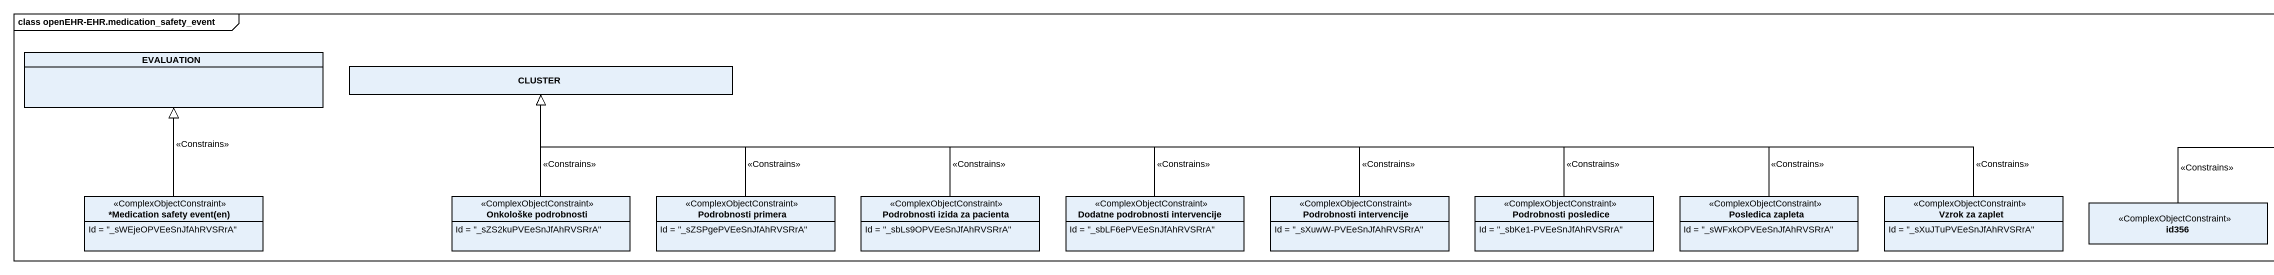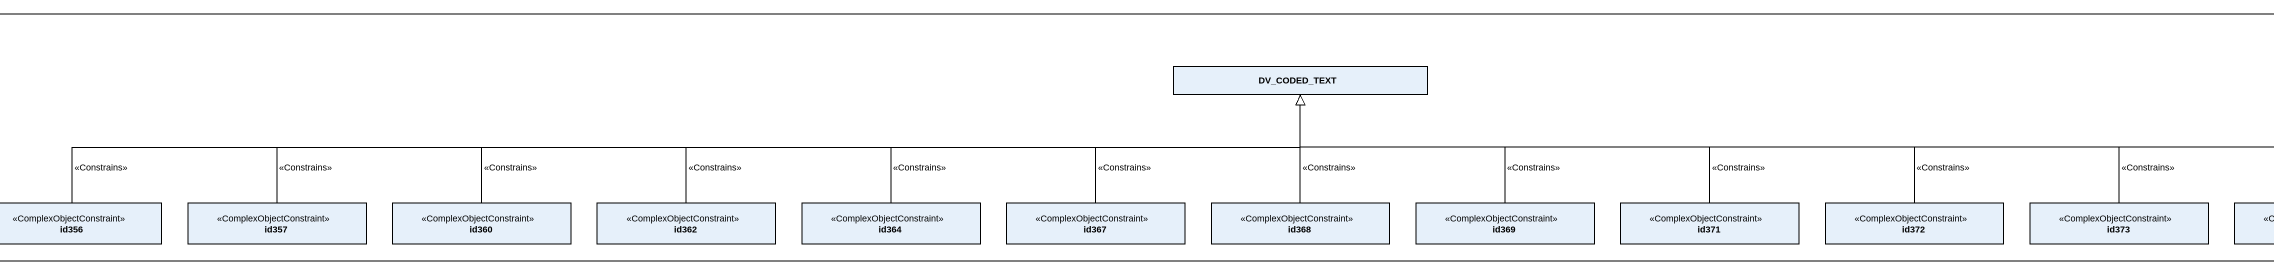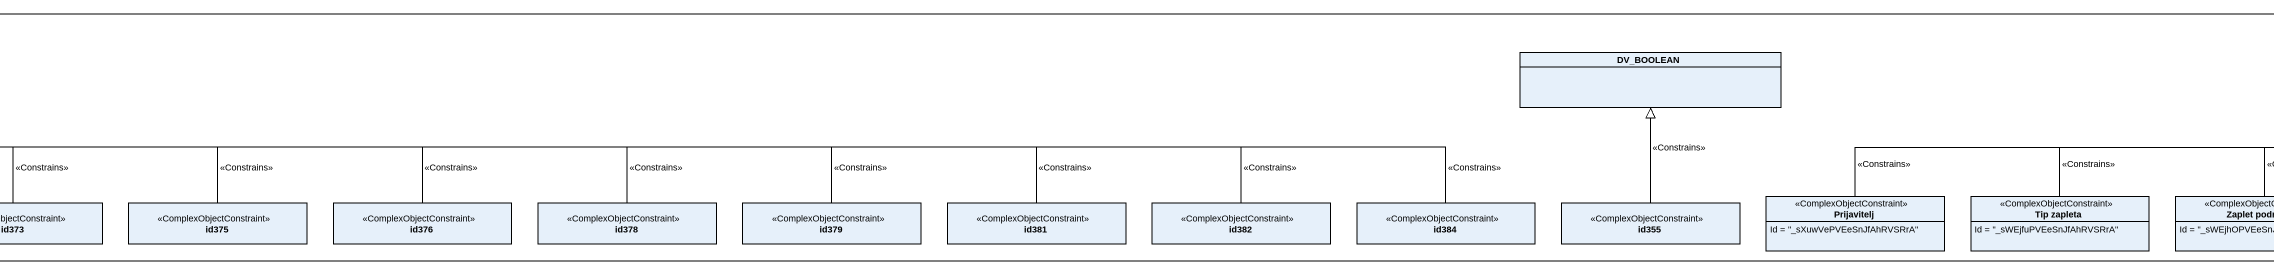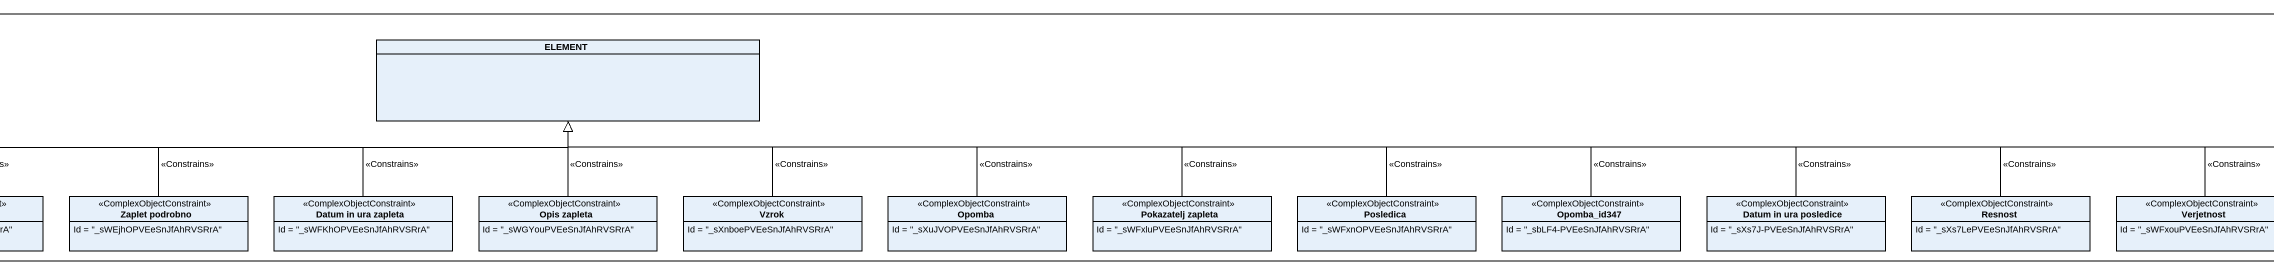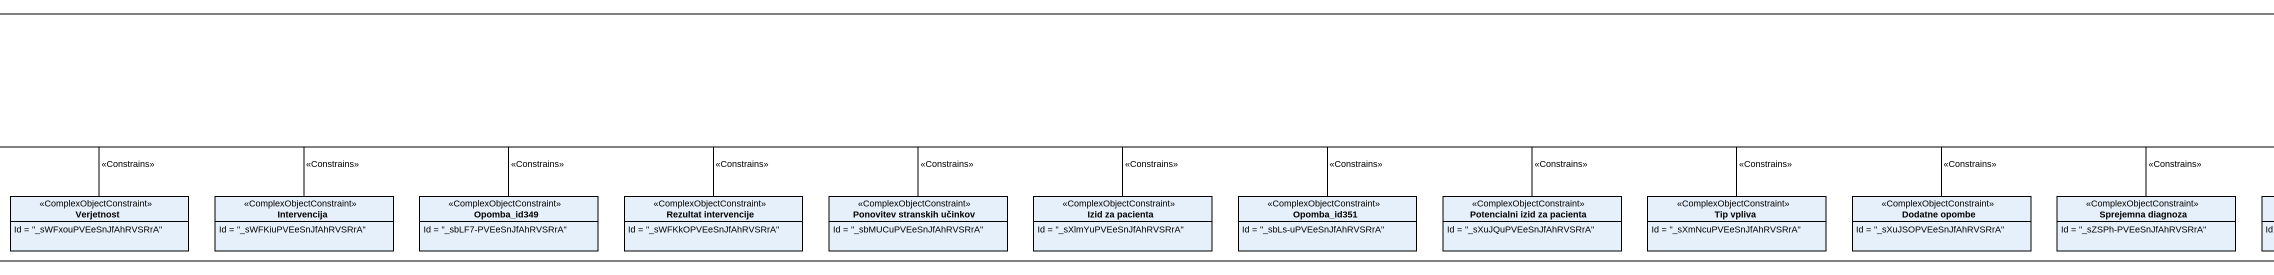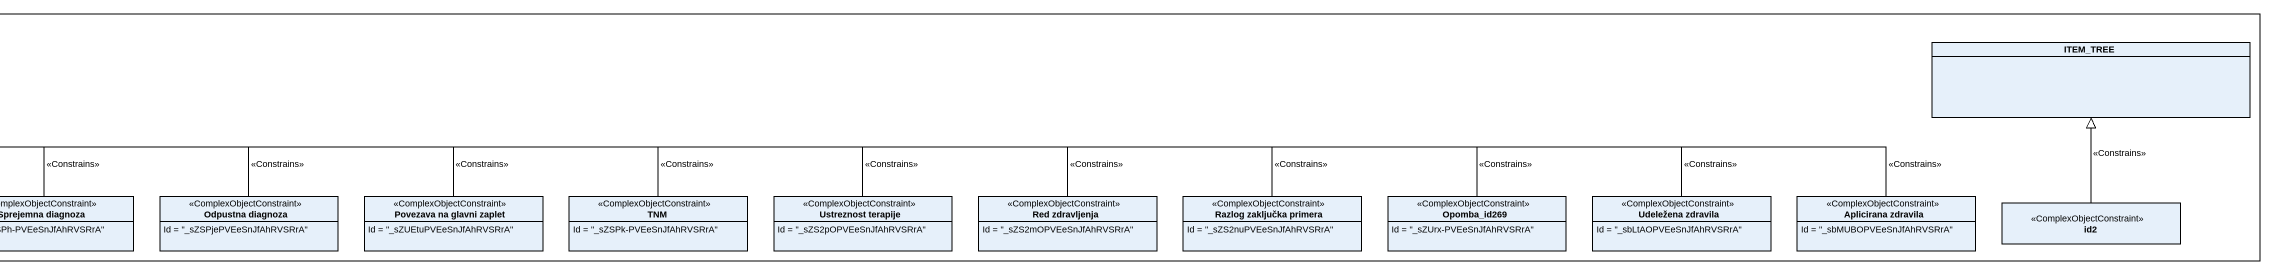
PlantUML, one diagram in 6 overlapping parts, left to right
@startuml
mainframe class openEHR-EHR.medication_safety_event
hide circle
hide empty members
class ELEMENT
class ITEM_TREE
class EVALUATION
class CLUSTER
class DV_CODED_TEXT
class DV_BOOLEAN
class "*Medication safety event(en)" as Medication_safety_event_en <<ComplexObjectConstraint>> {
  Id = "_sWEjeOPVEeSnJfAhRVSRrA"
}
class "Onkološke podrobnosti" as Onkološke_podrobnosti <<ComplexObjectConstraint>> {
  Id = "_sZS2kuPVEeSnJfAhRVSRrA"
}
class "Podrobnosti primera" as Podrobnosti_primera <<ComplexObjectConstraint>> {
  Id = "_sZSPgePVEeSnJfAhRVSRrA"
}
class "Podrobnosti izida za pacienta" as Podrobnosti_izida_za <<ComplexObjectConstraint>> {
  Id = "_sbLs9OPVEeSnJfAhRVSRrA"
}
class "Dodatne podrobnosti intervencije" as Dodatne_podrobnosti <<ComplexObjectConstraint>> {
  Id = "_sbLF6ePVEeSnJfAhRVSRrA"
}
class "Podrobnosti intervencije" as Podrobnosti_intervencije <<ComplexObjectConstraint>> {
  Id = "_sXuwW-PVEeSnJfAhRVSRrA"
}
class "Podrobnosti posledice" as Podrobnosti_posledice <<ComplexObjectConstraint>> {
  Id = "_sbKe1-PVEeSnJfAhRVSRrA"
}
class "Posledica zapleta" as Posledica_zapleta <<ComplexObjectConstraint>> {
  Id = "_sWFxkOPVEeSnJfAhRVSRrA"
}
class "Vzrok za zaplet" as Vzrok_za_zaplet <<ComplexObjectConstraint>> {
  Id = "_sXuJTuPVEeSnJfAhRVSRrA"
}
class id356 <<ComplexObjectConstraint>>
class id357 <<ComplexObjectConstraint>>
class id360 <<ComplexObjectConstraint>>
class id362 <<ComplexObjectConstraint>>
class id364 <<ComplexObjectConstraint>>
class id367 <<ComplexObjectConstraint>>
class id368 <<ComplexObjectConstraint>>
class id369 <<ComplexObjectConstraint>>
class id371 <<ComplexObjectConstraint>>
class id372 <<ComplexObjectConstraint>>
class id373 <<ComplexObjectConstraint>>
class id375 <<ComplexObjectConstraint>>
class id376 <<ComplexObjectConstraint>>
class id378 <<ComplexObjectConstraint>>
class id379 <<ComplexObjectConstraint>>
class id381 <<ComplexObjectConstraint>>
class id382 <<ComplexObjectConstraint>>
class id384 <<ComplexObjectConstraint>>
class id355 <<ComplexObjectConstraint>>
class Prijavitelj <<ComplexObjectConstraint>> {
  Id = "_sXuwVePVEeSnJfAhRVSRrA"
}
class "Tip zapleta" as Tip_zapleta <<ComplexObjectConstraint>> {
  Id = "_sWEjfuPVEeSnJfAhRVSRrA"
}
class "Zaplet podrobno" as Zaplet_podrobno <<ComplexObjectConstraint>> {
  Id = "_sWEjhOPVEeSnJfAhRVSRrA"
}
class "Datum in ura zapleta" as Datum_in_ura_zapleta <<ComplexObjectConstraint>> {
  Id = "_sWFKhOPVEeSnJfAhRVSRrA"
}
class "Opis zapleta" as Opis_zapleta <<ComplexObjectConstraint>> {
  Id = "_sWGYouPVEeSnJfAhRVSRrA"
}
class Vzrok <<ComplexObjectConstraint>> {
  Id = "_sXnboePVEeSnJfAhRVSRrA"
}
class Opomba <<ComplexObjectConstraint>> {
  Id = "_sXuJVOPVEeSnJfAhRVSRrA"
}
class "Pokazatelj zapleta" as Pokazatelj_zapleta <<ComplexObjectConstraint>> {
  Id = "_sWFxluPVEeSnJfAhRVSRrA"
}
class Posledica <<ComplexObjectConstraint>> {
  Id = "_sWFxnOPVEeSnJfAhRVSRrA"
}
class Opomba_id347 <<ComplexObjectConstraint>> {
  Id = "_sbLF4-PVEeSnJfAhRVSRrA"
}
class "Datum in ura posledice" as Datum_in_ura_posledice <<ComplexObjectConstraint>> {
  Id = "_sXs7J-PVEeSnJfAhRVSRrA"
}
class Resnost <<ComplexObjectConstraint>> {
  Id = "_sXs7LePVEeSnJfAhRVSRrA"
}
class Verjetnost <<ComplexObjectConstraint>> {
  Id = "_sWFxouPVEeSnJfAhRVSRrA"
}
class Intervencija <<ComplexObjectConstraint>> {
  Id = "_sWFKiuPVEeSnJfAhRVSRrA"
}
class Opomba_id349 <<ComplexObjectConstraint>> {
  Id = "_sbLF7-PVEeSnJfAhRVSRrA"
}
class "Rezultat intervencije" as Rezultat_intervencije <<ComplexObjectConstraint>> {
  Id = "_sWFKkOPVEeSnJfAhRVSRrA"
}
class "Ponovitev stranskih učinkov" as Ponovitev_stranskih_učinkov <<ComplexObjectConstraint>> {
  Id = "_sbMUCuPVEeSnJfAhRVSRrA"
}
class "Izid za pacienta" as Izid_za_pacienta <<ComplexObjectConstraint>> {
  Id = "_sXlmYuPVEeSnJfAhRVSRrA"
}
class Opomba_id351 <<ComplexObjectConstraint>> {
  Id = "_sbLs-uPVEeSnJfAhRVSRrA"
}
class "Potencialni izid za pacienta" as Potencialni_izid_za_pacienta <<ComplexObjectConstraint>> {
  Id = "_sXuJQuPVEeSnJfAhRVSRrA"
}
class "Tip vpliva" as Tip_vpliva <<ComplexObjectConstraint>> {
  Id = "_sXmNcuPVEeSnJfAhRVSRrA"
}
class "Dodatne opombe" as Dodatne_opombe <<ComplexObjectConstraint>> {
  Id = "_sXuJSOPVEeSnJfAhRVSRrA"
}
class "Sprejemna diagnoza" as Sprejemna_diagnoza <<ComplexObjectConstraint>> {
  Id = "_sZSPh-PVEeSnJfAhRVSRrA"
}
class "Odpustna diagnoza" as Odpustna_diagnoza <<ComplexObjectConstraint>> {
  Id = "_sZSPjePVEeSnJfAhRVSRrA"
}
class "Povezava na glavni zaplet" as Povezava_na_glavni_zaplet <<ComplexObjectConstraint>> {
  Id = "_sZUEtuPVEeSnJfAhRVSRrA"
}
class TNM <<ComplexObjectConstraint>> {
  Id = "_sZSPk-PVEeSnJfAhRVSRrA"
}
class "Ustreznost terapije" as Ustreznost_terapije <<ComplexObjectConstraint>> {
  Id = "_sZS2pOPVEeSnJfAhRVSRrA"
}
class "Red zdravljenja" as Red_zdravljenja <<ComplexObjectConstraint>> {
  Id = "_sZS2mOPVEeSnJfAhRVSRrA"
}
class "Razlog zaključka primera" as Razlog_zaključka_primera <<ComplexObjectConstraint>> {
  Id = "_sZS2nuPVEeSnJfAhRVSRrA"
}
class Opomba_id269 <<ComplexObjectConstraint>> {
  Id = "_sZUrx-PVEeSnJfAhRVSRrA"
}
class "Udeležena zdravila" as Udeležena_zdravila <<ComplexObjectConstraint>> {
  Id = "_sbLtAOPVEeSnJfAhRVSRrA"
}
class "Aplicirana zdravila" as Aplicirana_zdravila <<ComplexObjectConstraint>> {
  Id = "_sbMUBOPVEeSnJfAhRVSRrA"
}
class id2 <<ComplexObjectConstraint>>
Medication_safety_event_en -up-|> EVALUATION : <<Constrains>>
Onkološke_podrobnosti -up-|> CLUSTER : <<Constrains>>
Podrobnosti_primera -up-|> CLUSTER : <<Constrains>>
Podrobnosti_izida_za -left-|> CLUSTER : <<Constrains>>
Dodatne_podrobnosti -left-|> CLUSTER : <<Constrains>>
Podrobnosti_intervencije -left-|> CLUSTER : <<Constrains>>
Podrobnosti_posledice -left-|> CLUSTER : <<Constrains>>
Posledica_zapleta -left-|> CLUSTER : <<Constrains>>
Vzrok_za_zaplet -left-|> CLUSTER : <<Constrains>>
id356 -right-|> DV_CODED_TEXT : <<Constrains>>
id357 -right-|> DV_CODED_TEXT : <<Constrains>>
id360 -right-|> DV_CODED_TEXT : <<Constrains>>
id362 -right-|> DV_CODED_TEXT : <<Constrains>>
id364 -right-|> DV_CODED_TEXT : <<Constrains>>
id367 -up-|> DV_CODED_TEXT : <<Constrains>>
id368 -up-|> DV_CODED_TEXT : <<Constrains>>
id369 -up-|> DV_CODED_TEXT : <<Constrains>>
id371 -left-|> DV_CODED_TEXT : <<Constrains>>
id372 -left-|> DV_CODED_TEXT : <<Constrains>>
id373 -left-|> DV_CODED_TEXT : <<Constrains>>
id375 -left-|> DV_CODED_TEXT : <<Constrains>>
id376 -left-|> DV_CODED_TEXT : <<Constrains>>
id378 -left-|> DV_CODED_TEXT : <<Constrains>>
id379 -left-|> DV_CODED_TEXT : <<Constrains>>
id381 -left-|> DV_CODED_TEXT : <<Constrains>>
id382 -left-|> DV_CODED_TEXT : <<Constrains>>
id384 -left-|> DV_CODED_TEXT : <<Constrains>>
id355 -up-|> DV_BOOLEAN : <<Constrains>>
Prijavitelj -right-|> ELEMENT : <<Constrains>>
Tip_zapleta -right-|> ELEMENT : <<Constrains>>
Zaplet_podrobno -right-|> ELEMENT : <<Constrains>>
Datum_in_ura_zapleta -up-|> ELEMENT : <<Constrains>>
Opis_zapleta -up-|> ELEMENT : <<Constrains>>
Vzrok -up-|> ELEMENT : <<Constrains>>
Opomba -left-|> ELEMENT : <<Constrains>>
Pokazatelj_zapleta -left-|> ELEMENT : <<Constrains>>
Posledica -left-|> ELEMENT : <<Constrains>>
Opomba_id347 -left-|> ELEMENT : <<Constrains>>
Datum_in_ura_posledice -left-|> ELEMENT : <<Constrains>>
Resnost -left-|> ELEMENT : <<Constrains>>
Verjetnost -left-|> ELEMENT : <<Constrains>>
Intervencija -left-|> ELEMENT : <<Constrains>>
Opomba_id349 -left-|> ELEMENT : <<Constrains>>
Rezultat_intervencije -left-|> ELEMENT : <<Constrains>>
Ponovitev_stranskih_učinkov -left-|> ELEMENT : <<Constrains>>
Izid_za_pacienta -left-|> ELEMENT : <<Constrains>>
Opomba_id351 -left-|> ELEMENT : <<Constrains>>
Potencialni_izid_za_pacienta -left-|> ELEMENT : <<Constrains>>
Tip_vpliva -left-|> ELEMENT : <<Constrains>>
Dodatne_opombe -left-|> ELEMENT : <<Constrains>>
Sprejemna_diagnoza -left-|> ELEMENT : <<Constrains>>
Odpustna_diagnoza -left-|> ELEMENT : <<Constrains>>
Povezava_na_glavni_zaplet -left-|> ELEMENT : <<Constrains>>
TNM -left-|> ELEMENT : <<Constrains>>
Ustreznost_terapije -left-|> ELEMENT : <<Constrains>>
Red_zdravljenja -left-|> ELEMENT : <<Constrains>>
Razlog_zaključka_primera -left-|> ELEMENT : <<Constrains>>
Opomba_id269 -left-|> ELEMENT : <<Constrains>>
Udeležena_zdravila -left-|> ELEMENT : <<Constrains>>
Aplicirana_zdravila -left-|> ELEMENT : <<Constrains>>
id2 -up-|> ITEM_TREE : <<Constrains>>
@enduml
